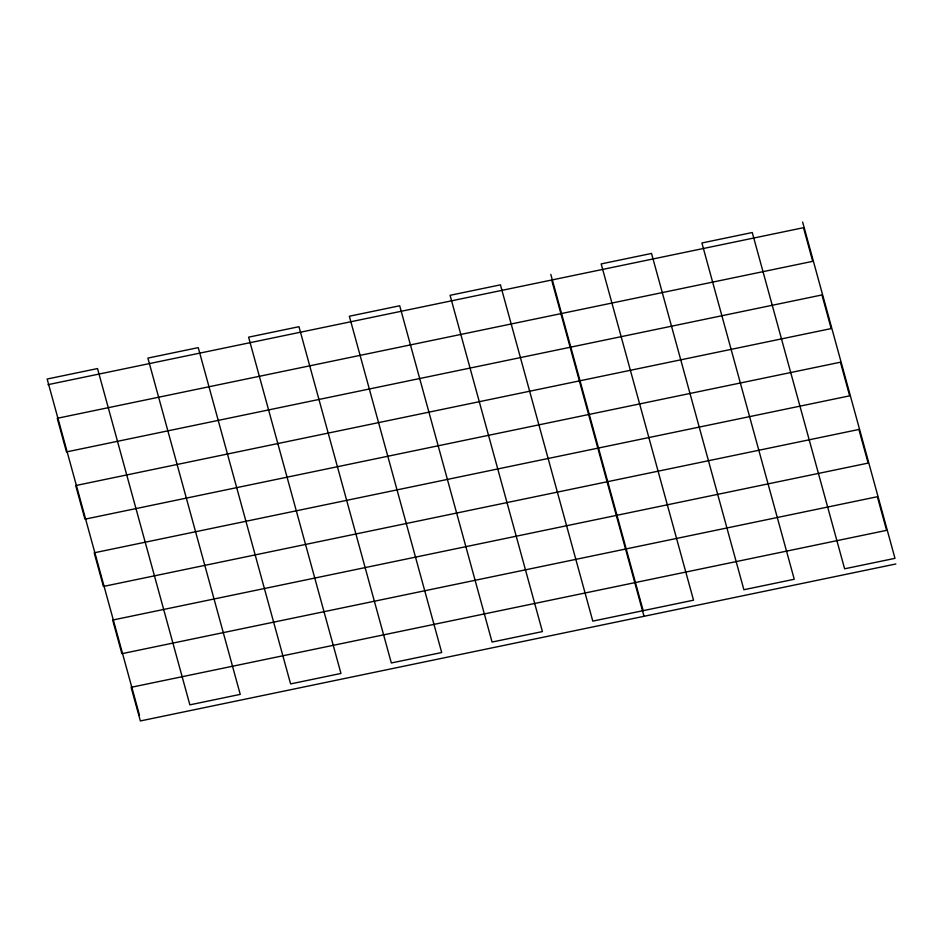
<?xml version="1.0" encoding="UTF-8"?>
<svg xmlns="http://www.w3.org/2000/svg" width="943" height="943" viewBox="0 0 943 943"><rect width="100%" height="100%" fill="white"/><g stroke="black" fill="none" stroke-linecap="round" stroke-linejoin="round"><path stroke-width="1.41" d="M48.01 384.661L803.495 227.699L812.725 261.329L57.252 418.291L66.481 451.921L821.966 294.947L831.196 328.577L75.723 485.551L84.953 519.18L840.437 362.206L849.667 395.836L94.194 552.81L103.424 586.44L858.908 429.466L868.138 463.096L112.665 620.058L121.895 653.688L877.379 496.713L886.609 530.343L131.136 687.317L140.366 720.947L895.85 563.973M802.634 222.053L894.99 558.339L844.622 568.794L752.266 232.52L701.898 242.988L794.254 579.261L743.886 589.729L651.53 253.443L601.174 263.91L693.529 600.196L592.793 621.119L500.438 284.845L450.07 295.312L542.425 631.586L492.069 642.053L399.702 305.768L349.346 316.235L441.701 652.521L391.333 662.976L298.978 326.702L248.61 337.17L340.965 673.443L290.597 683.911L198.242 347.625L147.886 358.092L240.241 694.378L189.873 704.845L97.518 368.56L47.15 379.027L139.505 715.301M550.806 274.378L643.161 610.651M551.667 280.024L644.022 616.298"/></g></svg>
